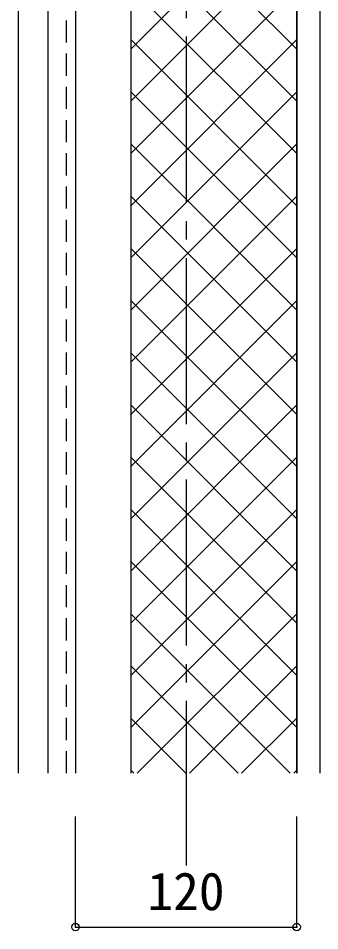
# Model space of a CAD drawing. Units: millimetres, scale not verified. Extents: x -4850 to 5514, y -1779 to 1970.
# Drawn here: x 4751.6 to 4915.1, y 183.2 to 677.7 of the extents above; entities that cross this region are included whole.
import ezdxf
from ezdxf.enums import TextEntityAlignment as Align

# ---------------------------------------------------------------- set-up
doc = ezdxf.new("R2010")
doc.units = ezdxf.units.MM
doc.header["$LTSCALE"] = 10
doc.header["$PDMODE"] = 32
doc.header["$PDSIZE"] = 4
doc.linetypes.add('CHAIN2', pattern=[12, 9, -1, 1, -1])
doc.linetypes.add('DASHED1', pattern=[1.8, 1.2, -0.6])
doc.layers.add('0-0_データ 001', color=3, linetype='Continuous')
doc.styles.add('ＭＳ ゴシック', font='')
doc.styles.get('ＭＳ ゴシック').set_extended_font_data('MS Gothic')

msp = doc.modelspace()

# ---------------------------------------------------------------- linework, layer by layer
at = {"layer": '0-0_データ 001', "color": 1, "linetype": 'CHAIN2'}
msp.add_line((4842.56, 1507.75), (4842.56, 218.55), dxfattribs=at)
at = {"layer": '0-0_データ 001', "color": 5, "linetype": 'DASHED1'}
msp.add_line((4777.56, 1018.55), (4777.56, 268.55), dxfattribs=at)
at = {"layer": '0-0_データ 001', "color": 7}
for p, q in [((4751.56, 983.74), (4751.56, 268.55)), ((4767.56, 983.74), (4767.56, 268.55))]:
    msp.add_line(p, q, dxfattribs=at)
at = {"layer": '0-0_データ 001', "color": 4}
for p, q in [((4782.56, 838.55), (4782.56, 268.55)), ((4782.56, 185.22), (4782.56, 245.22)), ((4902.56, 185.22), (4902.56, 245.22)), ((4782.56, 185.22), (4902.56, 185.22))]:
    msp.add_line(p, q, dxfattribs=at)
at = {"layer": '0-0_データ 001', "color": 5}
for p, q in [((4812.56, 838.55), (4812.56, 268.55)), ((4812.56, 838.55), (4812.56, 268.55)), ((4812.56, 660.99), (4902.56, 750.99)), ((4902.56, 660.99), (4812.56, 750.99)), ((4812.56, 632.71), (4902.56, 722.71)), ((4902.56, 632.71), (4812.56, 722.71)), ((4812.56, 604.43), (4902.56, 694.43)), ((4902.56, 604.43), (4812.56, 694.43)), ((4812.56, 576.14), (4902.56, 666.14)), ((4902.56, 576.14), (4812.56, 666.14)), ((4812.56, 547.86), (4902.56, 637.86)), ((4902.56, 547.86), (4812.56, 637.86)), ((4812.56, 519.57), (4902.56, 609.57)), ((4902.56, 519.57), (4812.56, 609.57)), ((4812.56, 491.29), (4902.56, 581.29)), ((4902.56, 491.29), (4812.56, 581.29)), ((4812.56, 463), (4902.56, 553)), ((4902.56, 463), (4812.56, 553)), ((4812.56, 434.72), (4902.56, 524.72)), ((4902.56, 434.72), (4812.56, 524.72)), ((4812.56, 406.44), (4902.56, 496.44)), ((4902.56, 406.44), (4812.56, 496.44)), ((4812.56, 378.15), (4902.56, 468.15)), ((4902.56, 378.15), (4812.56, 468.15)), ((4812.56, 349.87), (4902.56, 439.87)), ((4902.56, 349.87), (4812.56, 439.87)), ((4812.56, 321.58), (4902.56, 411.58)), ((4902.56, 321.58), (4812.56, 411.58)), ((4812.56, 293.3), (4902.56, 383.3)), ((4902.56, 293.3), (4812.56, 383.3)), ((4899.02, 268.55), (4812.56, 355.01)), ((4816.09, 268.55), (4902.56, 355.01)), ((4870.73, 268.55), (4812.56, 326.73)), ((4844.38, 268.55), (4902.56, 326.73)), ((4842.45, 268.55), (4812.56, 298.45)), ((4872.66, 268.55), (4902.56, 298.45)), ((4814.16, 268.55), (4812.56, 270.16)), ((4900.95, 268.55), (4902.56, 270.16))]:
    msp.add_line(p, q, dxfattribs=at)
at = {"layer": '0-0_データ 001'}
for p, q in [((4902.56, 838.55), (4902.56, 268.55)), ((4915.06, 821.58), (4915.06, 268.55))]:
    msp.add_line(p, q, dxfattribs=at)
at = {"layer": '0-0_データ 001', "color": 5}
msp.add_lwpolyline([(4902.56, 268.55), (4902.56, 838.55), (4812.56, 838.55)], dxfattribs=at)
at = {"layer": '0-0_データ 001', "color": 4}
for p in [(4782.56, 185.22), (4902.56, 185.22)]:
    msp.add_point(p, dxfattribs=at)

# ---------------------------------------------------------------- texts
at = {"layer": '0-0_データ 001', "color": 7, "style": 'ＭＳ ゴシック'}
msp.add_text('120', height=20.53, dxfattribs=at).set_placement((4821.56, 188.22), align=Align.BOTTOM_LEFT)

doc.saveas('drawing.dxf')
